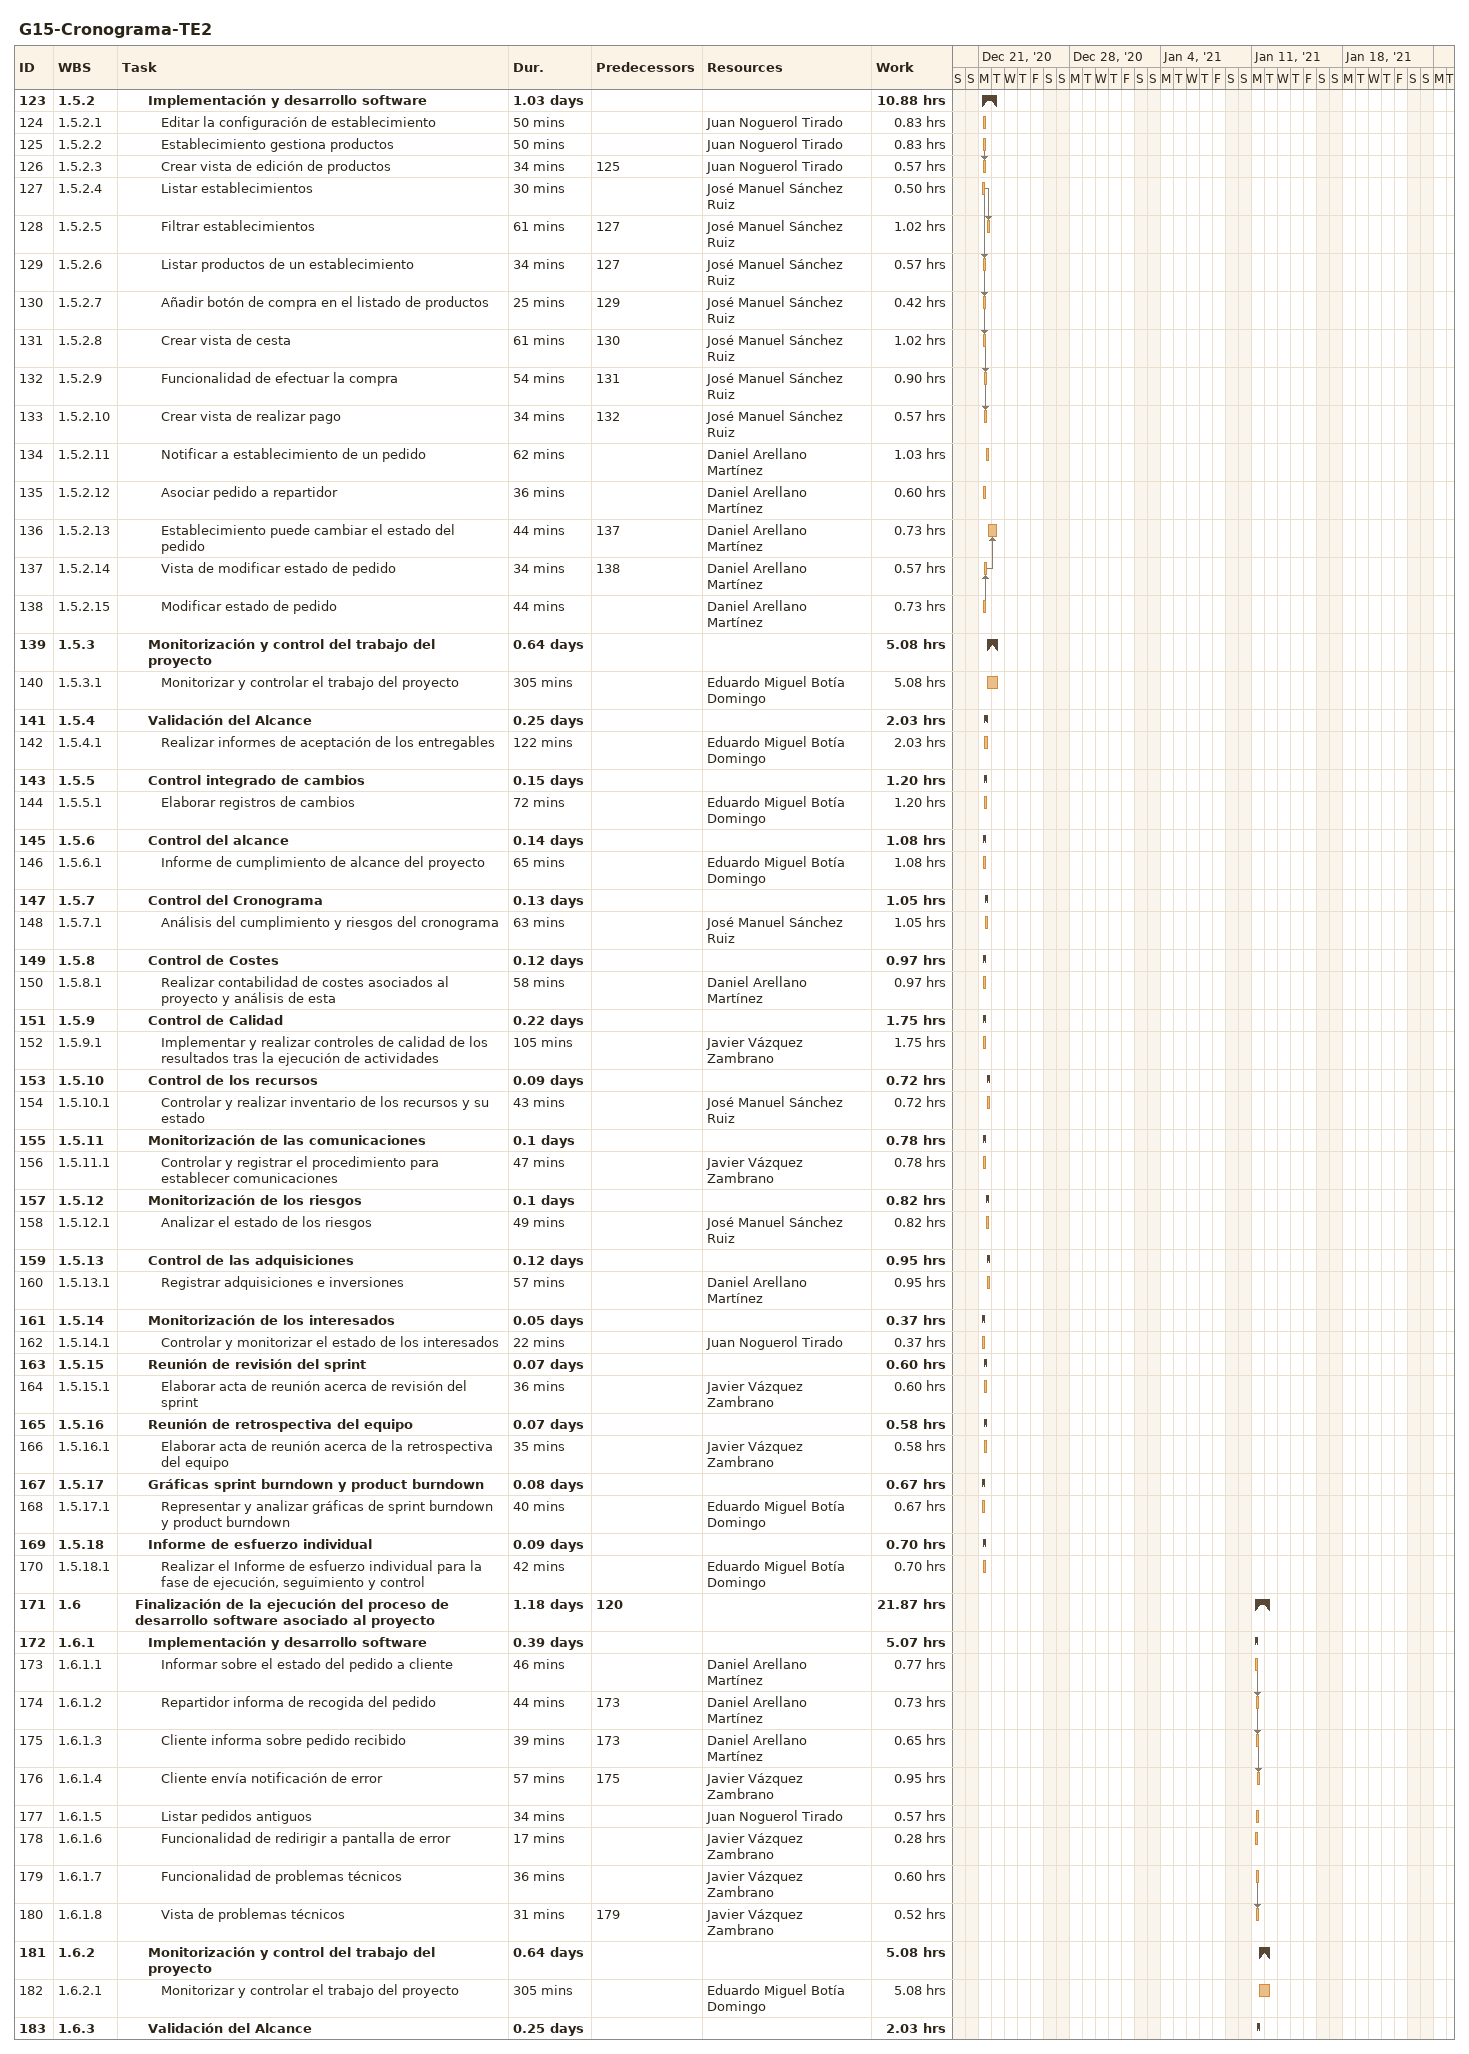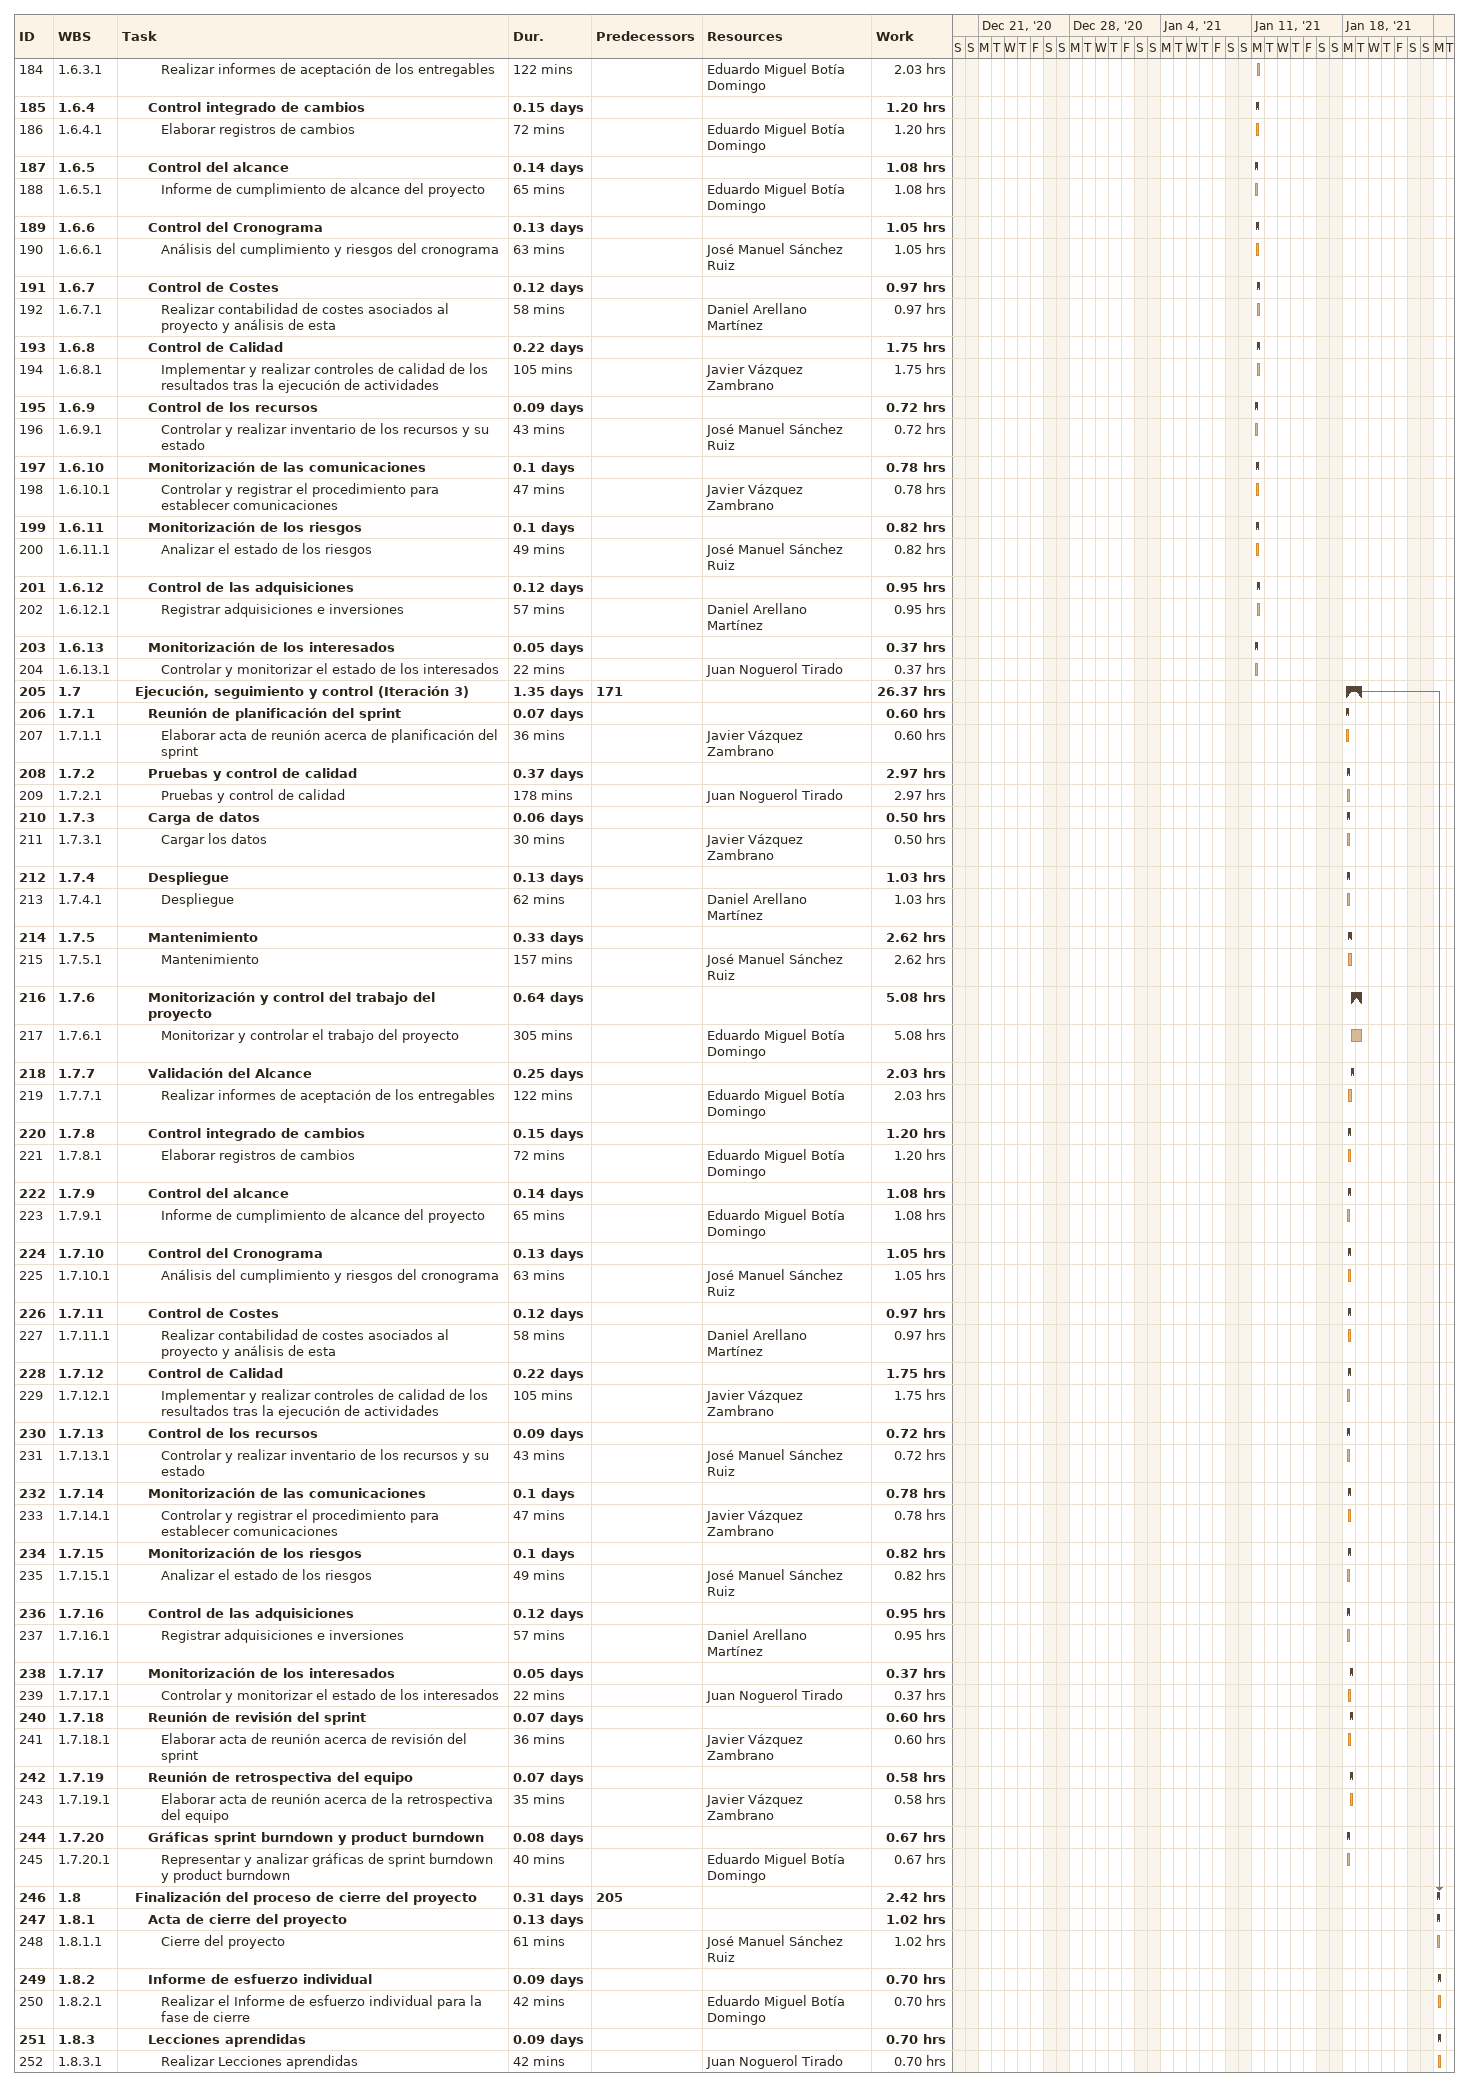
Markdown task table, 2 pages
G15-Cronograma-TE2

| ID | WBS | Task | Duration | Start | Finish | Predecessors | Resources | Work (h) |
|---|---|---|---|---|---|---|---|---|
| 123 | 1.5.2 | **Implementación y desarrollo software** | 1.03d | 2020-12-21 | 2020-12-22 |  |  | 10.88 |
| 124 | 1.5.2.1 | Editar la configuración de establecimiento | 50min | 2020-12-21 | 2020-12-21 |  | Juan Noguerol Tirado | 0.83 |
| 125 | 1.5.2.2 | Establecimiento gestiona productos | 50min | 2020-12-21 | 2020-12-21 |  | Juan Noguerol Tirado | 0.83 |
| 126 | 1.5.2.3 | Crear vista de edición de productos | 34min | 2020-12-21 | 2020-12-21 | 125 | Juan Noguerol Tirado | 0.57 |
| 127 | 1.5.2.4 | Listar establecimientos | 30min | 2020-12-21 | 2020-12-21 |  | José Manuel Sánchez Ruiz | 0.50 |
| 128 | 1.5.2.5 | Filtrar establecimientos | 61min | 2020-12-21 | 2020-12-21 | 127 | José Manuel Sánchez Ruiz | 1.02 |
| 129 | 1.5.2.6 | Listar productos de un establecimiento | 34min | 2020-12-21 | 2020-12-21 | 127 | José Manuel Sánchez Ruiz | 0.57 |
| 130 | 1.5.2.7 | Añadir botón de compra en el listado de productos | 25min | 2020-12-21 | 2020-12-21 | 129 | José Manuel Sánchez Ruiz | 0.42 |
| 131 | 1.5.2.8 | Crear vista de cesta | 61min | 2020-12-21 | 2020-12-21 | 130 | José Manuel Sánchez Ruiz | 1.02 |
| 132 | 1.5.2.9 | Funcionalidad de efectuar la compra | 54min | 2020-12-21 | 2020-12-21 | 131 | José Manuel Sánchez Ruiz | 0.90 |
| 133 | 1.5.2.10 | Crear vista de realizar pago | 34min | 2020-12-21 | 2020-12-21 | 132 | José Manuel Sánchez Ruiz | 0.57 |
| 134 | 1.5.2.11 | Notificar a establecimiento de un pedido | 62min | 2020-12-21 | 2020-12-21 |  | Daniel Arellano Martínez | 1.03 |
| 135 | 1.5.2.12 | Asociar pedido a repartidor | 36min | 2020-12-21 | 2020-12-21 |  | Daniel Arellano Martínez | 0.60 |
| 136 | 1.5.2.13 | Establecimiento puede cambiar el estado del pedido | 44min | 2020-12-21 | 2020-12-22 | 137 | Daniel Arellano Martínez | 0.73 |
| 137 | 1.5.2.14 | Vista de modificar estado de pedido | 34min | 2020-12-21 | 2020-12-21 | 138 | Daniel Arellano Martínez | 0.57 |
| 138 | 1.5.2.15 | Modificar estado de pedido | 44min | 2020-12-21 | 2020-12-21 |  | Daniel Arellano Martínez | 0.73 |
| 139 | 1.5.3 | **Monitorización y control del trabajo del proyecto** | 0.64d | 2020-12-21 | 2020-12-22 |  |  | 5.08 |
| 140 | 1.5.3.1 | Monitorizar y controlar el trabajo del proyecto | 305min | 2020-12-21 | 2020-12-22 |  | Eduardo Miguel Botía Domingo | 5.08 |
| 141 | 1.5.4 | **Validación del Alcance** | 0.25d | 2020-12-21 | 2020-12-21 |  |  | 2.03 |
| 142 | 1.5.4.1 | Realizar informes de aceptación de los entregables | 122min | 2020-12-21 | 2020-12-21 |  | Eduardo Miguel Botía Domingo | 2.03 |
| 143 | 1.5.5 | **Control integrado de cambios** | 0.15d | 2020-12-21 | 2020-12-21 |  |  | 1.20 |
| 144 | 1.5.5.1 | Elaborar registros de cambios | 72min | 2020-12-21 | 2020-12-21 |  | Eduardo Miguel Botía Domingo | 1.20 |
| 145 | 1.5.6 | **Control del alcance** | 0.14d | 2020-12-21 | 2020-12-21 |  |  | 1.08 |
| 146 | 1.5.6.1 | Informe de cumplimiento de alcance del proyecto | 65min | 2020-12-21 | 2020-12-21 |  | Eduardo Miguel Botía Domingo | 1.08 |
| 147 | 1.5.7 | **Control del Cronograma** | 0.13d | 2020-12-21 | 2020-12-21 |  |  | 1.05 |
| 148 | 1.5.7.1 | Análisis del cumplimiento y riesgos del cronograma | 63min | 2020-12-21 | 2020-12-21 |  | José Manuel Sánchez Ruiz | 1.05 |
| 149 | 1.5.8 | **Control de Costes** | 0.12d | 2020-12-21 | 2020-12-21 |  |  | 0.97 |
| 150 | 1.5.8.1 | Realizar contabilidad de costes asociados al proyecto y análisis de esta | 58min | 2020-12-21 | 2020-12-21 |  | Daniel Arellano Martínez | 0.97 |
| 151 | 1.5.9 | **Control de Calidad** | 0.22d | 2020-12-21 | 2020-12-21 |  |  | 1.75 |
| 152 | 1.5.9.1 | Implementar y realizar controles de calidad de los resultados tras la ejecución de actividades | 105min | 2020-12-21 | 2020-12-21 |  | Javier Vázquez Zambrano | 1.75 |
| 153 | 1.5.10 | **Control de los recursos** | 0.09d | 2020-12-21 | 2020-12-21 |  |  | 0.72 |
| 154 | 1.5.10.1 | Controlar y realizar inventario de los recursos y su estado | 43min | 2020-12-21 | 2020-12-21 |  | José Manuel Sánchez Ruiz | 0.72 |
| 155 | 1.5.11 | **Monitorización de las comunicaciones** | 0.1d | 2020-12-21 | 2020-12-21 |  |  | 0.78 |
| 156 | 1.5.11.1 | Controlar y registrar el procedimiento para establecer comunicaciones | 47min | 2020-12-21 | 2020-12-21 |  | Javier Vázquez Zambrano | 0.78 |
| 157 | 1.5.12 | **Monitorización de los riesgos** | 0.1d | 2020-12-21 | 2020-12-21 |  |  | 0.82 |
| 158 | 1.5.12.1 | Analizar el estado de los riesgos | 49min | 2020-12-21 | 2020-12-21 |  | José Manuel Sánchez Ruiz | 0.82 |
| 159 | 1.5.13 | **Control de las adquisiciones** | 0.12d | 2020-12-21 | 2020-12-21 |  |  | 0.95 |
| 160 | 1.5.13.1 | Registrar adquisiciones e inversiones | 57min | 2020-12-21 | 2020-12-21 |  | Daniel Arellano Martínez | 0.95 |
| 161 | 1.5.14 | **Monitorización de los interesados** | 0.05d | 2020-12-21 | 2020-12-21 |  |  | 0.37 |
| 162 | 1.5.14.1 | Controlar y monitorizar el estado de los interesados | 22min | 2020-12-21 | 2020-12-21 |  | Juan Noguerol Tirado | 0.37 |
| 163 | 1.5.15 | **Reunión de revisión del sprint** | 0.07d | 2020-12-21 | 2020-12-21 |  |  | 0.60 |
| 164 | 1.5.15.1 | Elaborar acta de reunión acerca de revisión del sprint | 36min | 2020-12-21 | 2020-12-21 |  | Javier Vázquez Zambrano | 0.60 |
| 165 | 1.5.16 | **Reunión de retrospectiva del equipo** | 0.07d | 2020-12-21 | 2020-12-21 |  |  | 0.58 |
| 166 | 1.5.16.1 | Elaborar acta de reunión acerca de la retrospectiva del equipo | 35min | 2020-12-21 | 2020-12-21 |  | Javier Vázquez Zambrano | 0.58 |
| 167 | 1.5.17 | **Gráficas sprint burndown y product burndown** | 0.08d | 2020-12-21 | 2020-12-21 |  |  | 0.67 |
| 168 | 1.5.17.1 | Representar y analizar gráficas de sprint burndown y product burndown | 40min | 2020-12-21 | 2020-12-21 |  | Eduardo Miguel Botía Domingo | 0.67 |
| 169 | 1.5.18 | **Informe de esfuerzo individual** | 0.09d | 2020-12-21 | 2020-12-21 |  |  | 0.70 |
| 170 | 1.5.18.1 | Realizar el Informe de esfuerzo individual para la fase de ejecución, seguimiento y control | 42min | 2020-12-21 | 2020-12-21 |  | Eduardo Miguel Botía Domingo | 0.70 |
| 171 | 1.6 | **Finalización de la ejecución del proceso de desarrollo software asociado al proyecto** | 1.18d | 2021-01-11 | 2021-01-12 | 120 |  | 21.87 |
| 172 | 1.6.1 | **Implementación y desarrollo software** | 0.39d | 2021-01-11 | 2021-01-11 |  |  | 5.07 |
| 173 | 1.6.1.1 | Informar sobre el estado del pedido a cliente | 46min | 2021-01-11 | 2021-01-11 |  | Daniel Arellano Martínez | 0.77 |
| 174 | 1.6.1.2 | Repartidor informa de recogida del pedido | 44min | 2021-01-11 | 2021-01-11 | 173 | Daniel Arellano Martínez | 0.73 |
| 175 | 1.6.1.3 | Cliente informa sobre pedido recibido | 39min | 2021-01-11 | 2021-01-11 | 173 | Daniel Arellano Martínez | 0.65 |
| 176 | 1.6.1.4 | Cliente envía notificación de error | 57min | 2021-01-11 | 2021-01-11 | 175 | Javier Vázquez Zambrano | 0.95 |
| 177 | 1.6.1.5 | Listar pedidos antiguos | 34min | 2021-01-11 | 2021-01-11 |  | Juan Noguerol Tirado | 0.57 |
| 178 | 1.6.1.6 | Funcionalidad de redirigir a pantalla de error | 17min | 2021-01-11 | 2021-01-11 |  | Javier Vázquez Zambrano | 0.28 |
| 179 | 1.6.1.7 | Funcionalidad de problemas técnicos | 36min | 2021-01-11 | 2021-01-11 |  | Javier Vázquez Zambrano | 0.60 |
| 180 | 1.6.1.8 | Vista de problemas técnicos | 31min | 2021-01-11 | 2021-01-11 | 179 | Javier Vázquez Zambrano | 0.52 |
| 181 | 1.6.2 | **Monitorización y control del trabajo del proyecto** | 0.64d | 2021-01-11 | 2021-01-12 |  |  | 5.08 |
| 182 | 1.6.2.1 | Monitorizar y controlar el trabajo del proyecto | 305min | 2021-01-11 | 2021-01-12 |  | Eduardo Miguel Botía Domingo | 5.08 |
| 183 | 1.6.3 | **Validación del Alcance** | 0.25d | 2021-01-11 | 2021-01-11 |  |  | 2.03 |
| 184 | 1.6.3.1 | Realizar informes de aceptación de los entregables | 122min | 2021-01-11 | 2021-01-11 |  | Eduardo Miguel Botía Domingo | 2.03 |
| 185 | 1.6.4 | **Control integrado de cambios** | 0.15d | 2021-01-11 | 2021-01-11 |  |  | 1.20 |
| 186 | 1.6.4.1 | Elaborar registros de cambios | 72min | 2021-01-11 | 2021-01-11 |  | Eduardo Miguel Botía Domingo | 1.20 |
| 187 | 1.6.5 | **Control del alcance** | 0.14d | 2021-01-11 | 2021-01-11 |  |  | 1.08 |
| 188 | 1.6.5.1 | Informe de cumplimiento de alcance del proyecto | 65min | 2021-01-11 | 2021-01-11 |  | Eduardo Miguel Botía Domingo | 1.08 |
| 189 | 1.6.6 | **Control del Cronograma** | 0.13d | 2021-01-11 | 2021-01-11 |  |  | 1.05 |
| 190 | 1.6.6.1 | Análisis del cumplimiento y riesgos del cronograma | 63min | 2021-01-11 | 2021-01-11 |  | José Manuel Sánchez Ruiz | 1.05 |
| 191 | 1.6.7 | **Control de Costes** | 0.12d | 2021-01-11 | 2021-01-11 |  |  | 0.97 |
| 192 | 1.6.7.1 | Realizar contabilidad de costes asociados al proyecto y análisis de esta | 58min | 2021-01-11 | 2021-01-11 |  | Daniel Arellano Martínez | 0.97 |
| 193 | 1.6.8 | **Control de Calidad** | 0.22d | 2021-01-11 | 2021-01-11 |  |  | 1.75 |
| 194 | 1.6.8.1 | Implementar y realizar controles de calidad de los resultados tras la ejecución de actividades | 105min | 2021-01-11 | 2021-01-11 |  | Javier Vázquez Zambrano | 1.75 |
| 195 | 1.6.9 | **Control de los recursos** | 0.09d | 2021-01-11 | 2021-01-11 |  |  | 0.72 |
| 196 | 1.6.9.1 | Controlar y realizar inventario de los recursos y su estado | 43min | 2021-01-11 | 2021-01-11 |  | José Manuel Sánchez Ruiz | 0.72 |
| 197 | 1.6.10 | **Monitorización de las comunicaciones** | 0.1d | 2021-01-11 | 2021-01-11 |  |  | 0.78 |
| 198 | 1.6.10.1 | Controlar y registrar el procedimiento para establecer comunicaciones | 47min | 2021-01-11 | 2021-01-11 |  | Javier Vázquez Zambrano | 0.78 |
| 199 | 1.6.11 | **Monitorización de los riesgos** | 0.1d | 2021-01-11 | 2021-01-11 |  |  | 0.82 |
| 200 | 1.6.11.1 | Analizar el estado de los riesgos | 49min | 2021-01-11 | 2021-01-11 |  | José Manuel Sánchez Ruiz | 0.82 |
| 201 | 1.6.12 | **Control de las adquisiciones** | 0.12d | 2021-01-11 | 2021-01-11 |  |  | 0.95 |
| 202 | 1.6.12.1 | Registrar adquisiciones e inversiones | 57min | 2021-01-11 | 2021-01-11 |  | Daniel Arellano Martínez | 0.95 |
| 203 | 1.6.13 | **Monitorización de los interesados** | 0.05d | 2021-01-11 | 2021-01-11 |  |  | 0.37 |
| 204 | 1.6.13.1 | Controlar y monitorizar el estado de los interesados | 22min | 2021-01-11 | 2021-01-11 |  | Juan Noguerol Tirado | 0.37 |
| 205 | 1.7 | **Ejecución, seguimiento y control (Iteración 3)** | 1.35d | 2021-01-18 | 2021-01-19 | 171 |  | 26.37 |
| 206 | 1.7.1 | **Reunión de planificación del sprint** | 0.07d | 2021-01-18 | 2021-01-18 |  |  | 0.60 |
| 207 | 1.7.1.1 | Elaborar acta de reunión acerca de planificación del sprint | 36min | 2021-01-18 | 2021-01-18 |  | Javier Vázquez Zambrano | 0.60 |
| 208 | 1.7.2 | **Pruebas y control de calidad** | 0.37d | 2021-01-18 | 2021-01-18 |  |  | 2.97 |
| 209 | 1.7.2.1 | Pruebas y control de calidad | 178min | 2021-01-18 | 2021-01-18 |  | Juan Noguerol Tirado | 2.97 |
| 210 | 1.7.3 | **Carga de datos** | 0.06d | 2021-01-18 | 2021-01-18 |  |  | 0.50 |
| 211 | 1.7.3.1 | Cargar los datos | 30min | 2021-01-18 | 2021-01-18 |  | Javier Vázquez Zambrano | 0.50 |
| 212 | 1.7.4 | **Despliegue** | 0.13d | 2021-01-18 | 2021-01-18 |  |  | 1.03 |
| 213 | 1.7.4.1 | Despliegue | 62min | 2021-01-18 | 2021-01-18 |  | Daniel Arellano Martínez | 1.03 |
| 214 | 1.7.5 | **Mantenimiento** | 0.33d | 2021-01-18 | 2021-01-18 |  |  | 2.62 |
| 215 | 1.7.5.1 | Mantenimiento | 157min | 2021-01-18 | 2021-01-18 |  | José Manuel Sánchez Ruiz | 2.62 |
| 216 | 1.7.6 | **Monitorización y control del trabajo del proyecto** | 0.64d | 2021-01-18 | 2021-01-19 |  |  | 5.08 |
| 217 | 1.7.6.1 | Monitorizar y controlar el trabajo del proyecto | 305min | 2021-01-18 | 2021-01-19 |  | Eduardo Miguel Botía Domingo | 5.08 |
| 218 | 1.7.7 | **Validación del Alcance** | 0.25d | 2021-01-18 | 2021-01-18 |  |  | 2.03 |
| 219 | 1.7.7.1 | Realizar informes de aceptación de los entregables | 122min | 2021-01-18 | 2021-01-18 |  | Eduardo Miguel Botía Domingo | 2.03 |
| 220 | 1.7.8 | **Control integrado de cambios** | 0.15d | 2021-01-18 | 2021-01-18 |  |  | 1.20 |
| 221 | 1.7.8.1 | Elaborar registros de cambios | 72min | 2021-01-18 | 2021-01-18 |  | Eduardo Miguel Botía Domingo | 1.20 |
| 222 | 1.7.9 | **Control del alcance** | 0.14d | 2021-01-18 | 2021-01-18 |  |  | 1.08 |
| 223 | 1.7.9.1 | Informe de cumplimiento de alcance del proyecto | 65min | 2021-01-18 | 2021-01-18 |  | Eduardo Miguel Botía Domingo | 1.08 |
| 224 | 1.7.10 | **Control del Cronograma** | 0.13d | 2021-01-18 | 2021-01-18 |  |  | 1.05 |
| 225 | 1.7.10.1 | Análisis del cumplimiento y riesgos del cronograma | 63min | 2021-01-18 | 2021-01-18 |  | José Manuel Sánchez Ruiz | 1.05 |
| 226 | 1.7.11 | **Control de Costes** | 0.12d | 2021-01-18 | 2021-01-18 |  |  | 0.97 |
| 227 | 1.7.11.1 | Realizar contabilidad de costes asociados al proyecto y análisis de esta | 58min | 2021-01-18 | 2021-01-18 |  | Daniel Arellano Martínez | 0.97 |
| 228 | 1.7.12 | **Control de Calidad** | 0.22d | 2021-01-18 | 2021-01-18 |  |  | 1.75 |
| 229 | 1.7.12.1 | Implementar y realizar controles de calidad de los resultados tras la ejecución de actividades | 105min | 2021-01-18 | 2021-01-18 |  | Javier Vázquez Zambrano | 1.75 |
| 230 | 1.7.13 | **Control de los recursos** | 0.09d | 2021-01-18 | 2021-01-18 |  |  | 0.72 |
| 231 | 1.7.13.1 | Controlar y realizar inventario de los recursos y su estado | 43min | 2021-01-18 | 2021-01-18 |  | José Manuel Sánchez Ruiz | 0.72 |
| 232 | 1.7.14 | **Monitorización de las comunicaciones** | 0.1d | 2021-01-18 | 2021-01-18 |  |  | 0.78 |
| 233 | 1.7.14.1 | Controlar y registrar el procedimiento para establecer comunicaciones | 47min | 2021-01-18 | 2021-01-18 |  | Javier Vázquez Zambrano | 0.78 |
| 234 | 1.7.15 | **Monitorización de los riesgos** | 0.1d | 2021-01-18 | 2021-01-18 |  |  | 0.82 |
| 235 | 1.7.15.1 | Analizar el estado de los riesgos | 49min | 2021-01-18 | 2021-01-18 |  | José Manuel Sánchez Ruiz | 0.82 |
| 236 | 1.7.16 | **Control de las adquisiciones** | 0.12d | 2021-01-18 | 2021-01-18 |  |  | 0.95 |
| 237 | 1.7.16.1 | Registrar adquisiciones e inversiones | 57min | 2021-01-18 | 2021-01-18 |  | Daniel Arellano Martínez | 0.95 |
| 238 | 1.7.17 | **Monitorización de los interesados** | 0.05d | 2021-01-18 | 2021-01-18 |  |  | 0.37 |
| 239 | 1.7.17.1 | Controlar y monitorizar el estado de los interesados | 22min | 2021-01-18 | 2021-01-18 |  | Juan Noguerol Tirado | 0.37 |
| 240 | 1.7.18 | **Reunión de revisión del sprint** | 0.07d | 2021-01-18 | 2021-01-18 |  |  | 0.60 |
| 241 | 1.7.18.1 | Elaborar acta de reunión acerca de revisión del sprint | 36min | 2021-01-18 | 2021-01-18 |  | Javier Vázquez Zambrano | 0.60 |
| 242 | 1.7.19 | **Reunión de retrospectiva del equipo** | 0.07d | 2021-01-18 | 2021-01-18 |  |  | 0.58 |
| 243 | 1.7.19.1 | Elaborar acta de reunión acerca de la retrospectiva del equipo | 35min | 2021-01-18 | 2021-01-18 |  | Javier Vázquez Zambrano | 0.58 |
| 244 | 1.7.20 | **Gráficas sprint burndown y product burndown** | 0.08d | 2021-01-18 | 2021-01-18 |  |  | 0.67 |
| 245 | 1.7.20.1 | Representar y analizar gráficas de sprint burndown y product burndown | 40min | 2021-01-18 | 2021-01-18 |  | Eduardo Miguel Botía Domingo | 0.67 |
| 246 | 1.8 | **Finalización del proceso de cierre del proyecto** | 0.31d | 2021-01-25 | 2021-01-25 | 205 |  | 2.42 |
| 247 | 1.8.1 | **Acta de cierre del proyecto** | 0.13d | 2021-01-25 | 2021-01-25 |  |  | 1.02 |
| 248 | 1.8.1.1 | Cierre del proyecto | 61min | 2021-01-25 | 2021-01-25 |  | José Manuel Sánchez Ruiz | 1.02 |
| 249 | 1.8.2 | **Informe de esfuerzo individual** | 0.09d | 2021-01-25 | 2021-01-25 |  |  | 0.70 |
| 250 | 1.8.2.1 | Realizar el Informe de esfuerzo individual para la fase de cierre | 42min | 2021-01-25 | 2021-01-25 |  | Eduardo Miguel Botía Domingo | 0.70 |
| 251 | 1.8.3 | **Lecciones aprendidas** | 0.09d | 2021-01-25 | 2021-01-25 |  |  | 0.70 |
| 252 | 1.8.3.1 | Realizar Lecciones aprendidas | 42min | 2021-01-25 | 2021-01-25 |  | Juan Noguerol Tirado | 0.70 |
